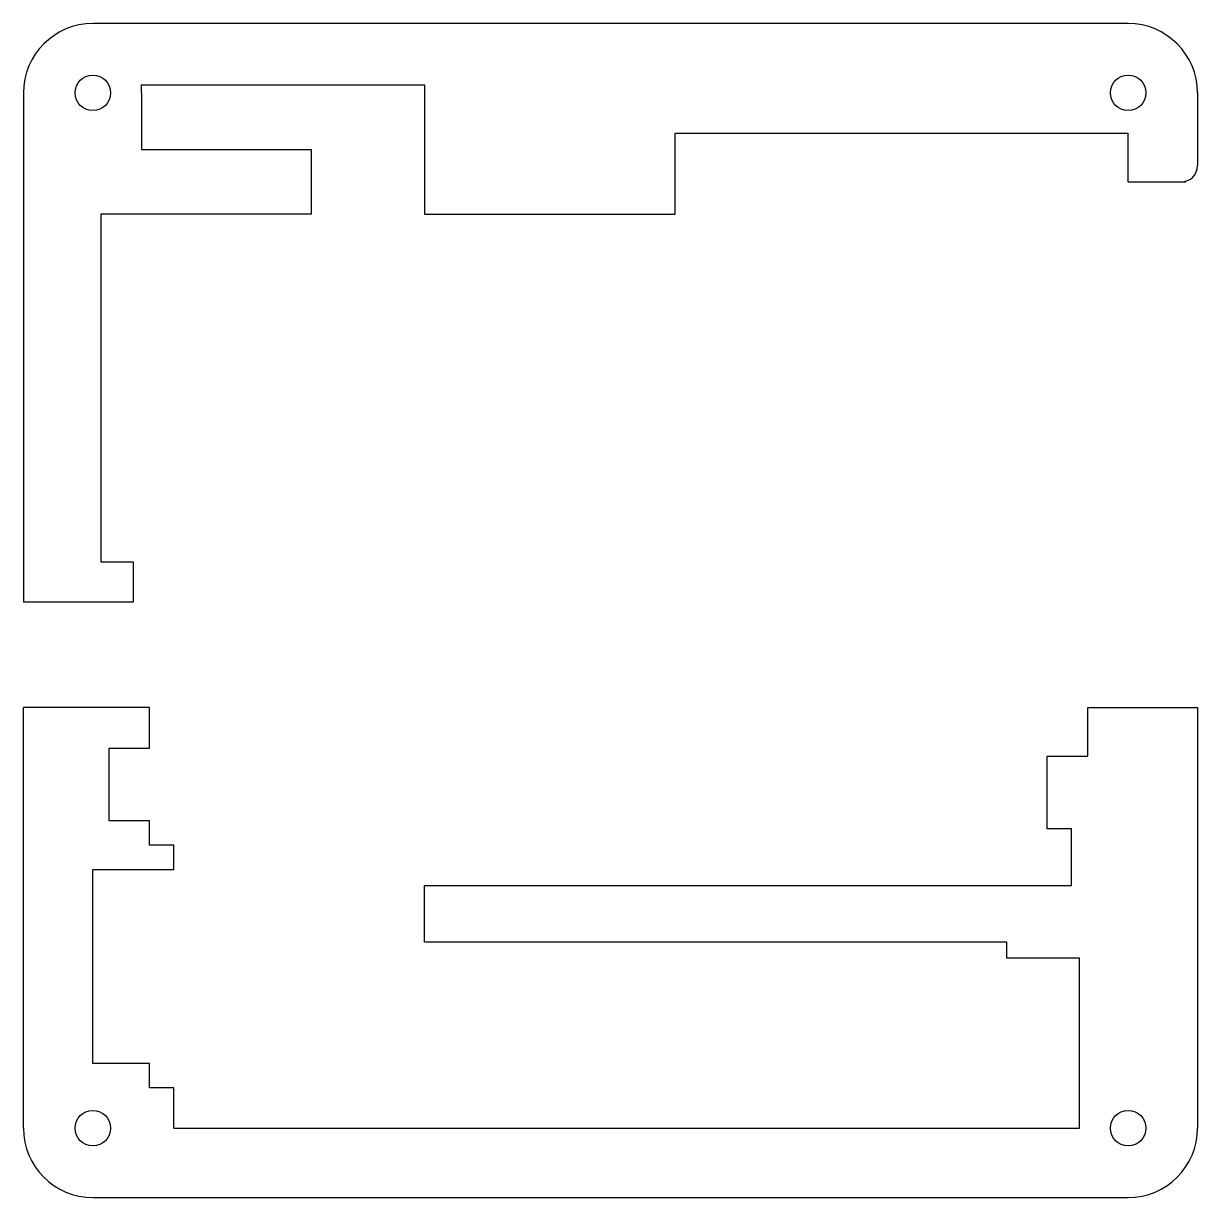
# Model space of a CAD drawing. Header units: millimetres. Extents: x 1 to 226, y 0 to 839.
# Drawn here: x 21.5 to 113.7, y 746.9 to 839.1 of the extents above; entities outside this region: 2.
import ezdxf

# ---------------------------------------------------------------- set-up
doc = ezdxf.new("R2010")
doc.units = ezdxf.units.MM
doc.layers.add('SLD-0', color=179, linetype='Continuous')
doc.styles.add('SLDTEXTSTYLE0', font='TXT', dxfattribs={"width": 0.7})

msp = doc.modelspace()

# ---------------------------------------------------------------- linework, layer by layer
at = {"layer": 'SLD-0'}
for p, q in [((108.247, 839.098), (26.947, 839.098)), ((21.497, 833.648), (21.497, 793.643)), ((30.757, 833.648), (30.757, 834.283)), ((30.757, 834.283), (52.982, 834.283)), ((30.757, 833.648), (30.757, 829.203)), ((52.982, 834.283), (52.982, 824.123)), ((113.697, 833.648), (113.697, 827.933)), ((72.667, 824.123), (72.667, 830.473)), ((72.667, 830.473), (108.227, 830.473)), ((108.227, 830.473), (108.227, 826.663)), ((30.757, 829.203), (44.092, 829.203)), ((44.092, 829.203), (44.092, 824.123)), ((108.227, 826.663), (112.787, 826.663)), ((44.092, 824.123), (27.582, 824.123)), ((27.582, 824.123), (27.582, 810.788)), ((52.982, 824.123), (72.667, 824.123)), ((27.582, 810.788), (27.582, 796.818)), ((27.582, 796.818), (30.122, 796.818)), ((30.122, 796.818), (30.122, 793.643)), ((30.122, 793.643), (21.497, 793.643)), ((21.497, 752.348), (21.497, 785.368)), ((31.392, 785.368), (21.497, 785.368)), ((31.392, 782.193), (31.392, 785.368)), ((105.072, 781.558), (105.072, 785.368)), ((105.072, 785.368), (113.697, 785.368)), ((113.697, 785.368), (113.697, 752.348)), ((28.217, 776.478), (28.217, 782.193)), ((28.217, 782.193), (31.392, 782.193)), ((101.897, 775.843), (101.897, 781.558)), ((101.897, 781.558), (105.072, 781.558)), ((31.392, 776.478), (28.217, 776.478)), ((31.392, 774.573), (31.392, 776.478)), ((103.802, 775.843), (101.897, 775.843)), ((103.802, 771.398), (103.802, 775.843)), ((33.297, 774.573), (31.392, 774.573)), ((33.297, 772.668), (33.297, 774.573)), ((26.947, 757.428), (26.947, 772.668)), ((26.947, 772.668), (33.297, 772.668)), ((53.002, 766.953), (53.002, 771.398)), ((53.002, 771.398), (103.802, 771.398)), ((98.722, 766.953), (53.002, 766.953)), ((98.722, 765.683), (98.722, 766.953)), ((104.437, 765.683), (98.722, 765.683)), ((104.437, 752.348), (104.437, 765.683)), ((31.392, 757.428), (26.947, 757.428)), ((31.392, 755.523), (31.392, 757.428)), ((33.297, 755.523), (31.392, 755.523)), ((33.297, 752.348), (33.297, 755.523)), ((33.297, 752.348), (104.437, 752.348)), ((26.947, 746.898), (108.247, 746.898))]:
    msp.add_line(p, q, dxfattribs=at)
for centre in [(26.947, 833.648), (108.247, 833.648), (26.947, 752.348), (108.247, 752.348)]:
    msp.add_circle(centre, 1.395, dxfattribs=at)
for centre, radius, start, end in [((26.947, 833.648), 5.45, 90, 180), ((108.247, 833.648), 5.45, 0, 90), ((112.427, 827.933), 1.27, 270, 0), ((26.947, 752.348), 5.45, 180, 270), ((108.247, 752.348), 5.45, 270, 0)]:
    msp.add_arc(centre, radius, start, end, dxfattribs=at)

# ---------------------------------------------------------------- texts
at = {"color": 7, "linetype": 'Continuous', "char_height": 14.94028, "attachment_point": 1, "style": 'SLDTEXTSTYLE0'}
for s, insert in [('SOLIDWORKS Educational Product.', (0, 41.669)), ('For Instructional Use Only.', (0, 19.259))]:
    msp.add_mtext(s, dxfattribs=dict(at, insert=insert))

doc.saveas('drawing.dxf')
